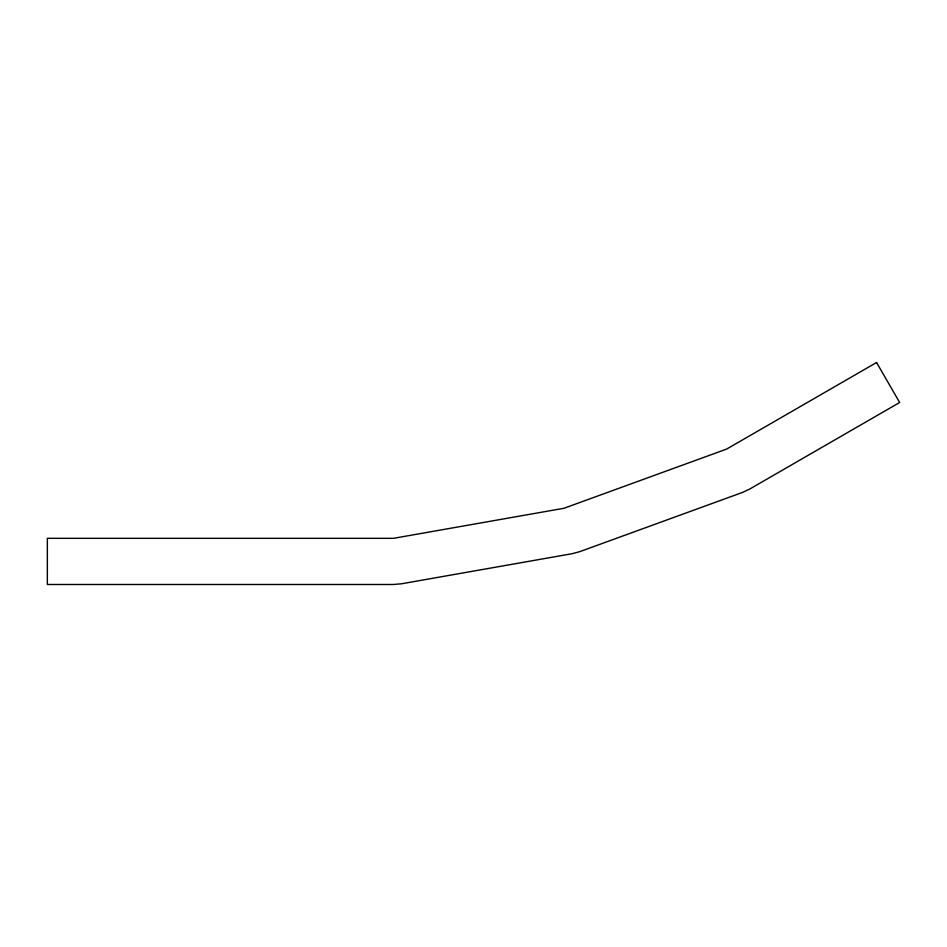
<?xml version="1.0" encoding="UTF-8"?>
<svg xmlns="http://www.w3.org/2000/svg" width="947" height="947" viewBox="0 0 947 947"><rect width="100%" height="100%" fill="white"/><g stroke="black" fill="none" stroke-linecap="round" stroke-linejoin="round"><path stroke-width="1.42" d="M876.567 362.512L726.669 449.067L564.01 508.267L393.538 538.322L47.35 538.322L47.35 584.488L393.538 584.488L401.552 583.778L572.024 553.723L579.801 551.639L742.448 492.44L749.74 489.043L899.65 402.487L876.567 362.512"/></g></svg>
